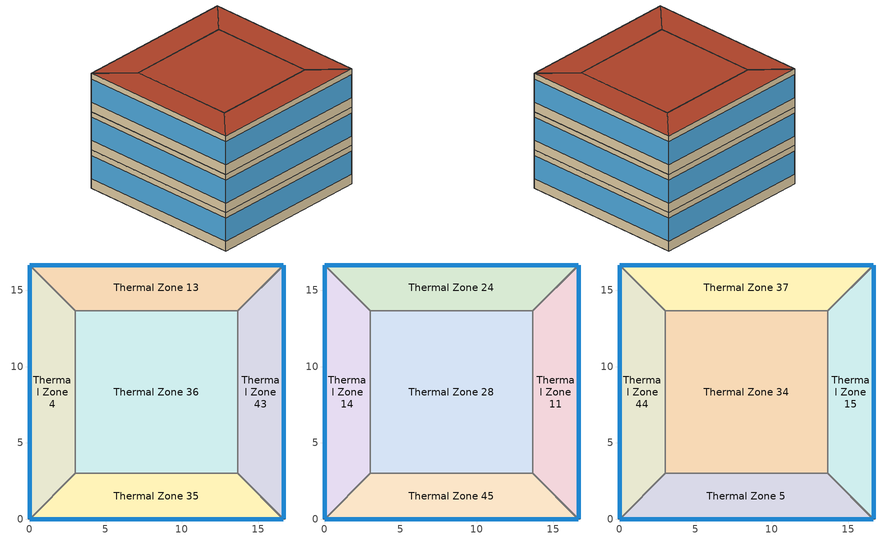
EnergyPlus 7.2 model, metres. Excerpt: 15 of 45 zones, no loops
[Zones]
Thermal Zone 35
 floor to Thermal Zone 39 (000_Interior Floor): 16.67,0 0,0 3,3 13.67,3 z24
 wall outside (ASHRAE_189.1-2009_ExtWall_SteelFrame_ClimateZone 4-8): 0,0 16.67,0 z24:28
 wall to Thermal Zone 4 (000_Interior Wall): 3,3 0,0 z24:28
 wall to Thermal Zone 36 (000_Interior Wall): 13.67,3 3,3 z24:28
 wall to Thermal Zone 43 (000_Interior Wall): 16.67,0 13.67,3 z24:28
 window (ASHRAE_189.1-2009_ExtWindow_ClimateZone 4-5): 0.03,0 16.64,0 z25:27.41
Thermal Zone 36
 floor to Thermal Zone 9 (000_Interior Floor): 3,3 3,13.67 13.67,13.67 13.67,3 z24
 wall to Thermal Zone 13 (000_Interior Wall): 13.67,13.67 3,13.67 z24:28
 wall to Thermal Zone 43 (000_Interior Wall): 13.67,3 13.67,13.67 z24:28
 wall to Thermal Zone 4 (000_Interior Wall): 3,13.67 3,3 z24:28
Thermal Zone 4
 floor to Thermal Zone 32 (000_Interior Floor): 0,0 0,16.67 3,13.67 3,3 z24
 wall outside (ASHRAE_189.1-2009_ExtWall_SteelFrame_ClimateZone 4-8): 0,16.67 0,0 z24:28
 wall to Thermal Zone 13 (000_Interior Wall): 3,13.67 0,16.67 z24:28
 window (ASHRAE_189.1-2009_ExtWindow_ClimateZone 4-5): 0,16.64 0,0.03 z25:27.41
Thermal Zone 13
 floor to Thermal Zone 21 (000_Interior Floor): 0,16.67 16.67,16.67 13.67,13.67 3,13.67 z24
 wall outside (ASHRAE_189.1-2009_ExtWall_SteelFrame_ClimateZone 4-8): 16.67,16.67 0,16.67 z24:28
 wall to Thermal Zone 43 (000_Interior Wall): 13.67,13.67 16.67,16.67 z24:28
 window (ASHRAE_189.1-2009_ExtWindow_ClimateZone 4-5): 16.64,16.67 0.03,16.67 z25:27.41
Thermal Zone 43
 floor to Thermal Zone 29 (000_Interior Floor): 16.67,16.67 16.67,0 13.67,3 13.67,13.67 z24
 wall outside (ASHRAE_189.1-2009_ExtWall_SteelFrame_ClimateZone 4-8): 16.67,0 16.67,16.67 z24:28
 window (ASHRAE_189.1-2009_ExtWindow_ClimateZone 4-5): 16.67,0.03 16.67,16.64 z25:27.41
Thermal Zone 45
 floor to Thermal Zone 35 (000_Interior Floor): 16.67,0 0,0 3,3 13.67,3 z28
 wall outside (ASHRAE_189.1-2009_ExtWall_SteelFrame_ClimateZone 4-8): 0,0 16.67,0 z28:32
 wall to Thermal Zone 14 (000_Interior Wall): 3,3 0,0 z28:32
 wall to Thermal Zone 11 (000_Interior Wall): 16.67,0 13.67,3 z28:32
 wall to Thermal Zone 28 (000_Interior Wall): 13.67,3 3,3 z28:32
 window (ASHRAE_189.1-2009_ExtWindow_ClimateZone 4-5): 0.03,0 16.64,0 z29:31.41
Thermal Zone 24
 floor to Thermal Zone 13 (000_Interior Floor): 0,16.67 16.67,16.67 13.67,13.67 3,13.67 z28
 wall outside (ASHRAE_189.1-2009_ExtWall_SteelFrame_ClimateZone 4-8): 16.67,16.67 0,16.67 z28:32
 wall to Thermal Zone 28 (000_Interior Wall): 3,13.67 13.67,13.67 z28:32
 wall to Thermal Zone 14 (000_Interior Wall): 0,16.67 3,13.67 z28:32
 wall to Thermal Zone 11 (000_Interior Wall): 13.67,13.67 16.67,16.67 z28:32
 window (ASHRAE_189.1-2009_ExtWindow_ClimateZone 4-5): 16.64,16.67 0.03,16.67 z29:31.41
Thermal Zone 28
 floor to Thermal Zone 36 (000_Interior Floor): 3,3 3,13.67 13.67,13.67 13.67,3 z28
 wall to Thermal Zone 11 (000_Interior Wall): 13.67,3 13.67,13.67 z28:32
 wall to Thermal Zone 14 (000_Interior Wall): 3,13.67 3,3 z28:32
Thermal Zone 11
 floor to Thermal Zone 43 (000_Interior Floor): 16.67,16.67 16.67,0 13.67,3 13.67,13.67 z28
 wall outside (ASHRAE_189.1-2009_ExtWall_SteelFrame_ClimateZone 4-8): 16.67,0 16.67,16.67 z28:32
 window (ASHRAE_189.1-2009_ExtWindow_ClimateZone 4-5): 16.67,0.03 16.67,16.64 z29:31.41
Thermal Zone 14
 floor to Thermal Zone 4 (000_Interior Floor): 0,0 0,16.67 3,13.67 3,3 z28
 wall outside (ASHRAE_189.1-2009_ExtWall_SteelFrame_ClimateZone 4-8): 0,16.67 0,0 z28:32
 window (ASHRAE_189.1-2009_ExtWindow_ClimateZone 4-5): 0,16.64 0,0.03 z29:31.41
Thermal Zone 37
 floor to Thermal Zone 24 (000_Interior Floor): 0,16.67 16.67,16.67 13.67,13.67 3,13.67 z32
 wall outside (ASHRAE_189.1-2009_ExtWall_SteelFrame_ClimateZone 4-8): 16.67,16.67 0,16.67 z32:36
 wall to Thermal Zone 15 (000_Interior Wall): 13.67,13.67 16.67,16.67 z32:36
 wall to Thermal Zone 34 (000_Interior Wall): 3,13.67 13.67,13.67 z32:36
 wall to Thermal Zone 44 (000_Interior Wall): 0,16.67 3,13.67 z32:36
 window (ASHRAE_189.1-2009_ExtWindow_ClimateZone 4-5): 16.64,16.67 0.03,16.67 z33:35.41
 roof outside (ASHRAE_189.1-2009_ExtRoof_IEAD_ClimateZone 2-5): 3,13.67 13.67,13.67 16.67,16.67 0,16.67 z36
Thermal Zone 15
 floor to Thermal Zone 11 (000_Interior Floor): 16.67,16.67 16.67,0 13.67,3 13.67,13.67 z32
 wall outside (ASHRAE_189.1-2009_ExtWall_SteelFrame_ClimateZone 4-8): 16.67,0 16.67,16.67 z32:36
 wall to Thermal Zone 5 (000_Interior Wall): 13.67,3 16.67,0 z32:36
 wall to Thermal Zone 34 (000_Interior Wall): 13.67,13.67 13.67,3 z32:36
 window (ASHRAE_189.1-2009_ExtWindow_ClimateZone 4-5): 16.67,0.03 16.67,16.64 z33:35.41
 roof outside (ASHRAE_189.1-2009_ExtRoof_IEAD_ClimateZone 2-5): 13.67,13.67 13.67,3 16.67,0 16.67,16.67 z36
Thermal Zone 44
 floor to Thermal Zone 14 (000_Interior Floor): 0,0 0,16.67 3,13.67 3,3 z32
 wall outside (ASHRAE_189.1-2009_ExtWall_SteelFrame_ClimateZone 4-8): 0,16.67 0,0 z32:36
 wall to Thermal Zone 5 (000_Interior Wall): 0,0 3,3 z32:36
 wall to Thermal Zone 34 (000_Interior Wall): 3,3 3,13.67 z32:36
 window (ASHRAE_189.1-2009_ExtWindow_ClimateZone 4-5): 0,16.64 0,0.03 z33:35.41
 roof outside (ASHRAE_189.1-2009_ExtRoof_IEAD_ClimateZone 2-5): 3,3 3,13.67 0,16.67 0,0 z36
Thermal Zone 34
 floor to Thermal Zone 28 (000_Interior Floor): 3,3 3,13.67 13.67,13.67 13.67,3 z32
 wall to Thermal Zone 5 (000_Interior Wall): 3,3 13.67,3 z32:36
 roof outside (ASHRAE_189.1-2009_ExtRoof_IEAD_ClimateZone 2-5): 13.67,3 13.67,13.67 3,13.67 3,3 z36
Thermal Zone 5
 floor to Thermal Zone 45 (000_Interior Floor): 16.67,0 0,0 3,3 13.67,3 z32
 wall outside (ASHRAE_189.1-2009_ExtWall_SteelFrame_ClimateZone 4-8): 0,0 16.67,0 z32:36
 window (ASHRAE_189.1-2009_ExtWindow_ClimateZone 4-5): 0.03,0 16.64,0 z33:35.41
 roof outside (ASHRAE_189.1-2009_ExtRoof_IEAD_ClimateZone 2-5): 13.67,3 3,3 0,0 16.67,0 z36
[Site:Location]
Phoenix Sky Harbor Intl Ap_AZ_USA Design_Conditions: Latitude {deg}=33.45; Longitude {deg}=-111.98; Time Zone {hr}=-7; Elevation {m}=337
[SizingPeriod:DesignDay] Day of Month=21; Dry-Bulb Temperature Range Modifier Type=DefaultMultipliers; Barometric Pressure {Pa}=97342; Rain Indicator=No; Snow Indicator=No; Daylight Saving Time Indicator=No
Name | Month | Day Type | Maximum Dry-Bulb Temperature {C} | Daily Dry-Bulb Temperature Range {deltaC} | Humidity Condition Type | Wetbulb or DewPoint at Maximum Dry-Bulb {C} | Wind Speed {m/s} | Wind Direction {deg} | Solar Model Indicator | ASHRAE Clear Sky Optical Depth for Beam Irradiance (taub) | ASHRAE Clear Sky Optical Depth for Diffuse Irradiance (taud) | Sky Clearness | Enthalpy at Maximum Dry-Bulb {J/kg}
Phoenix Sky Harbor Intl Ap Ann Clg .4% Condns WB=>MDB | 7 | SummerDesignDay | 35.8 | 12 | Wetbulb | 24.5 | 4.1 | 260 | ASHRAETau | 0.588 | 1.653
Phoenix Sky Harbor Intl Ap Ann Htg Wind 99% Condns WS=>MCDB | 12 | WinterDesignDay | 15.1 | 0 | Wetbulb | 15.1 | 7.3 | 100 | ASHRAEClearSky |  |  | 0
Phoenix Sky Harbor Intl Ap Ann Htg Wind 99.6% Condns WS=>MCDB | 12 | WinterDesignDay | 14.8 | 0 | Wetbulb | 14.8 | 8.2 | 100 | ASHRAEClearSky |  |  | 0
Phoenix Sky Harbor Intl Ap Ann Clg .4% Condns Enth=>MDB | 7 | SummerDesignDay | 35.3 | 12 | Enthalpy |  | 4.1 | 260 | ASHRAETau | 0.588 | 1.653 |  | 75600
[Building]
Building 1
[Material] Thermal Absorptance=0.9
Name | Roughness | Thickness {m} | Conductivity {W/m-K} | Density {kg/m3} | Specific Heat {J/kg-K} | Solar Absorptance | Visible Absorptance
Roof Insulation [21] | MediumRough | 0.2105 | 0.049 | 265 | 836.8 | 0.7 | 0.7
000_G01a 19mm gypsum board | MediumSmooth | 0.019 | 0.16 | 800 | 1090 | 0.7 | 0.7
Roof Membrane | VeryRough | 0.0095 | 0.16 | 1121.29 | 1460 | 0.7 | 0.7
000_M11 100mm lightweight concrete | MediumRough | 0.1016 | 0.53 | 1280 | 840 | 0.7 | 0.7
1/2IN Gypsum | Smooth | 0.0127 | 0.16 | 784.9 | 830 | 0.92 | 0.92
Wall Insulation [39] | MediumRough | 0.1184 | 0.045 | 265 | 836.8 | 0.7 | 0.7
Metal Decking | MediumSmooth | 0.0015 | 45.006 | 7680 | 418.4 | 0.7 | 0.3
000_F16 Acoustic tile | MediumSmooth | 0.0191 | 0.06 | 368 | 590 | 0.7 | 0.7
[Material:AirGap]
Name | Thermal Resistance {m2-K/W}
000_F04 Wall air space resistance | 0.15
000_F05 Ceiling air space resistance | 0.18
[Material:NoMass]
MAT-SHEATH: Roughness=Rough; Thermal Resistance {m2-K/W}=0.3626; Thermal Absorptance=0.9; Solar Absorptance=0.7; Visible Absorptance=0.7
[WindowMaterial:Glazing]
Theoretical Glass [207]: Optical Data Type=SpectralAverage; Thickness {m}=0.003; Solar Transmittance at Normal Incidence=0.3311; Front Side Solar Reflectance at Normal Incidence=0.6189; Back Side Solar Reflectance at Normal Incidence=0.6189; Visible Transmittance at Normal Incidence=0.44; Front Side Visible Reflectance at Normal Incidence=0.51; Back Side Visible Reflectance at Normal Incidence=0.51; Infrared Transmittance at Normal Incidence=0; Front Side Infrared Hemispherical Emissivity=0.9; Back Side Infrared Hemispherical Emissivity=0.9; Conductivity {W/m-K}=0.0133; Dirt Correction Factor for Solar and Visible Transmittance=1; Solar Diffusing=No
[Construction]
000_Interior Wall: 000_G01a 19mm gypsum board, 000_F04 Wall air space resistance, 000_G01a 19mm gypsum board
000_Interior Floor: 000_F16 Acoustic tile, 000_F05 Ceiling air space resistance, 000_M11 100mm lightweight concrete
ASHRAE_189.1-2009_ExtWall_SteelFrame_ClimateZone 4-8: MAT-SHEATH, Wall Insulation [39], 1/2IN Gypsum
ASHRAE_189.1-2009_ExtRoof_IEAD_ClimateZone 2-5: Roof Membrane, Roof Insulation [21], Metal Decking
ASHRAE_189.1-2009_ExtWindow_ClimateZone 4-5: Theoretical Glass [207]
[Zone]
Thermal Zone 37; Thermal Zone 35; Thermal Zone 36; Thermal Zone 15; Thermal Zone 45; Thermal Zone 24; Thermal Zone 44; Thermal Zone 34; Thermal Zone 4; Thermal Zone 13; Thermal Zone 5; Thermal Zone 28; Thermal Zone 11; Thermal Zone 43; Thermal Zone 14
